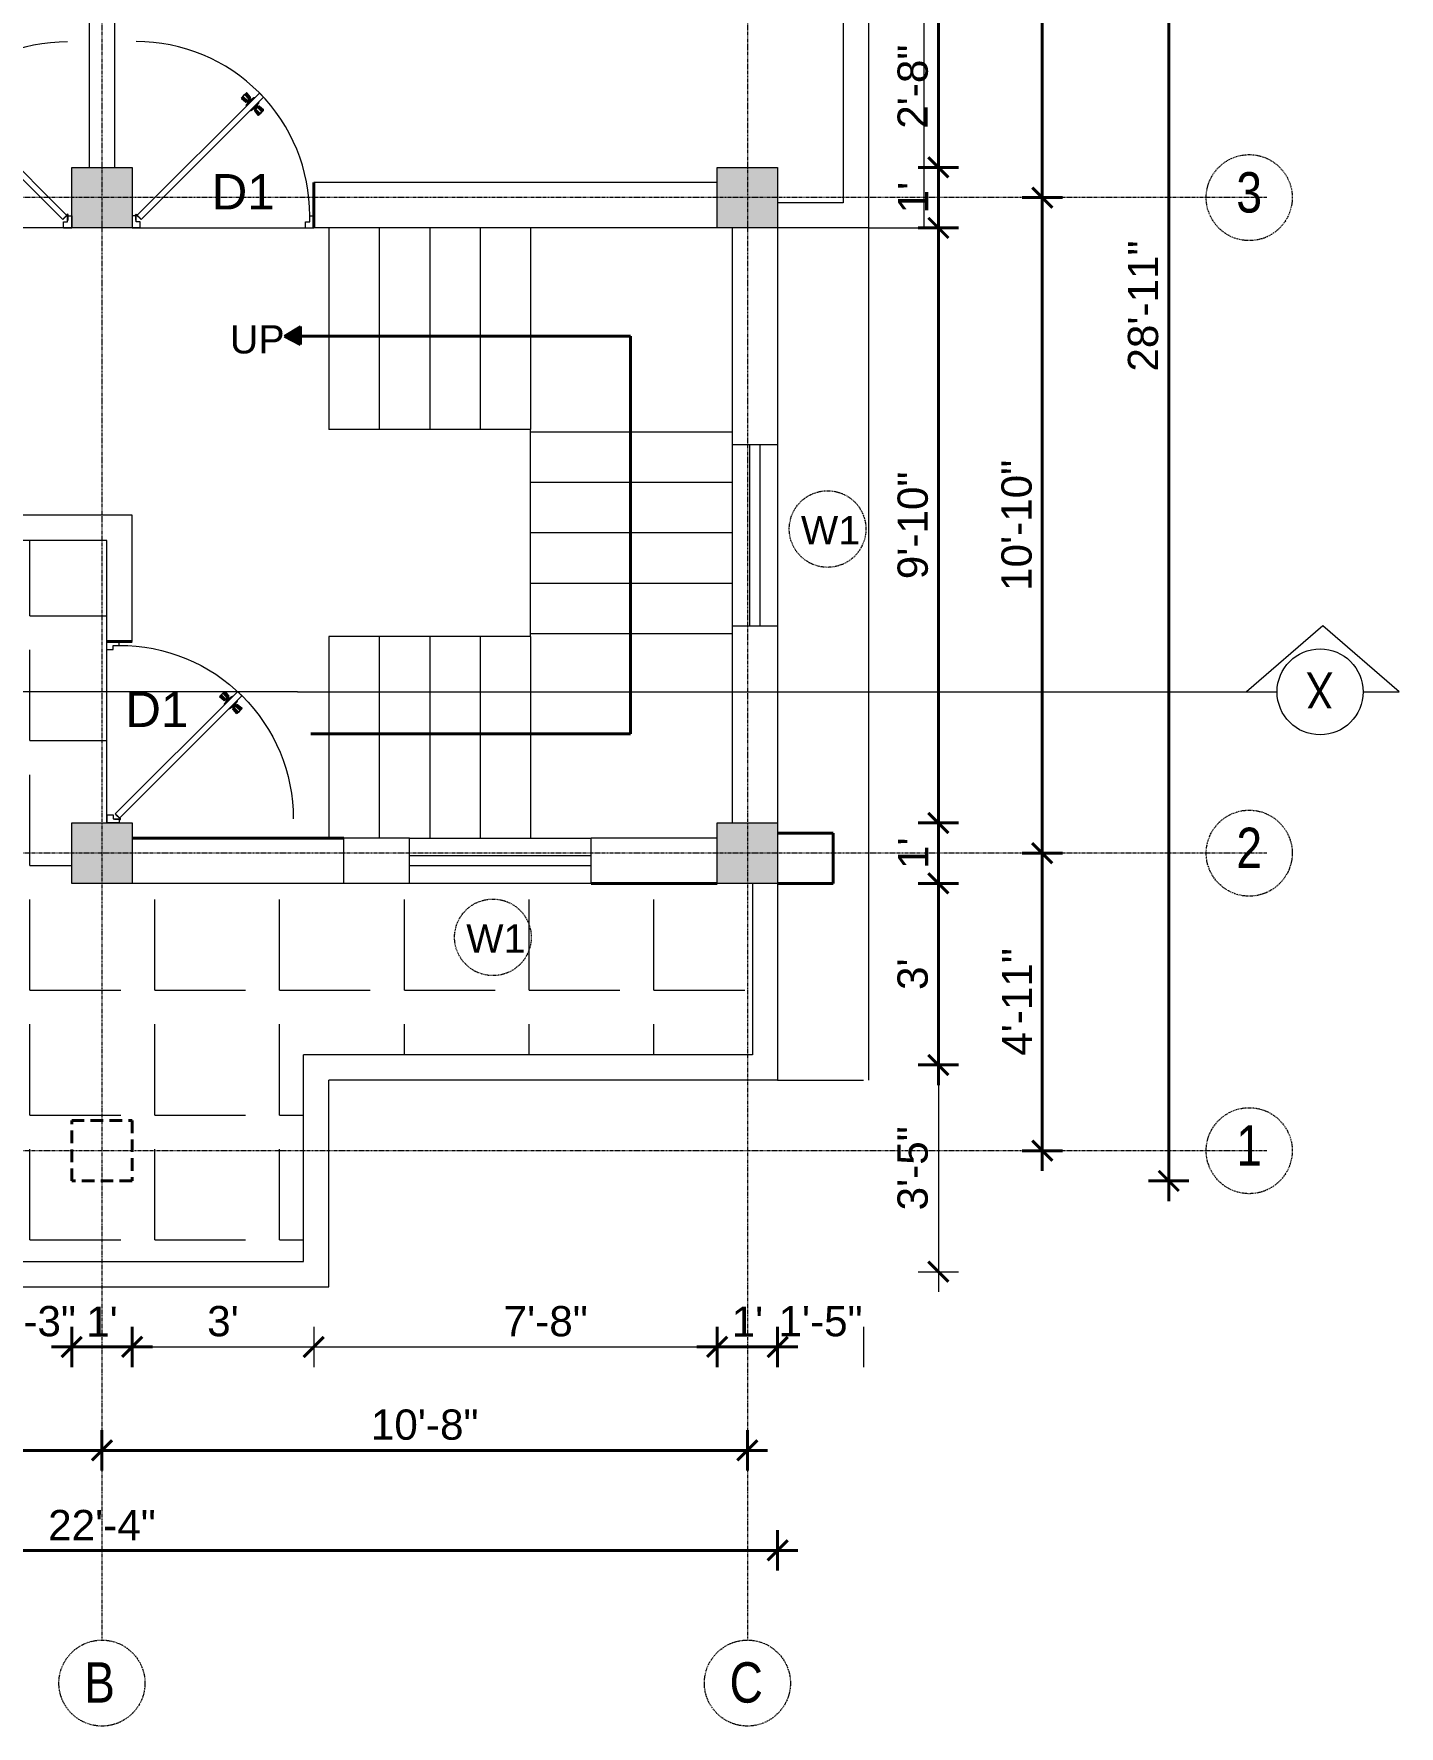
# Model space of a CAD drawing. Header units: inches. Extents: x 141029 to 166402, y -23568 to -18036.
# Drawn here: x 159259.9 to 159530.7, y -21851.7 to -21516.1 of the extents above; entities that cross this region are included whole.
import ezdxf

# ---------------------------------------------------------------- set-up
doc = ezdxf.new("R2010")
doc.units = ezdxf.units.IN
doc.header["$LTSCALE"] = 0.5
doc.header["$MEASUREMENT"] = 0
doc.header["$PDMODE"] = 66
doc.linetypes.add('CENTER', pattern=[2, 1.25, -0.25, 0.25, -0.25])
doc.linetypes.add('HIDDEN', pattern=[0.375, 0.25, -0.125])
for name, color, linetype, lineweight in [('Annotate-Lite.w', 177, 'Continuous', 9), ('Annotations-Bold.w', 177, 'Continuous', 13), ('DOOR & WIN', 1, 'Continuous', 25), ('PUERTAS', 7, 'Continuous', 9), ('TEXT', 220, 'Continuous', 9), ('wall', 1, 'Continuous', 40)]:
    doc.layers.add(name, color=color, linetype=linetype, lineweight=lineweight)
doc.styles.add('ARAIL', font='ARIALN.TTF')
doc.styles.add('DIMTEXT', font='arial.ttf', dxfattribs={"height": 6})
doc.styles.add('gaurav', font='arial.ttf')
doc.styles.get("Standard").update_dxf_attribs({"font": 'arial.ttf'})
doc.dimstyles.new('1 by 96', dxfattribs={"dimtxt": 6, "dimasz": 4, "dimexe": 4, "dimexo": 4, "dimgap": 2, "dimtad": 1, "dimdec": 0, "dimzin": 0, "dimdsep": 46, "dimlunit": 4, "dimtxsty": 'Standard', "dimblk": 'ARCHTICK', "dimcen": 0, "dimdle": 4, "dimadec": 0, "dimazin": 0, "dimtfac": 1, "dimtdec": 0, "dimtix": 1, "dimtofl": 0, "dimtmove": 1, "dimatfit": 3, "dimldrblk": 'ARCHTICK', "dimfxl": 4, "dimfxlon": 1, "dimtolj": 1, "dimtzin": 0, "dimlwd": -1, "dimlwe": -1, "dimarcsym": 0})

# ---------------------------------------------------------------- blocks, each defined once
blk = doc.blocks.new('3ft')
at = {"layer": 'PUERTAS', "color": 6}
for p, q in [((1.01, 2.52), (25.23, 26.74)), ((26.05, 25.92), (1.77, 1.64)), ((26.05, 25.92), (25.23, 26.74)), ((0, 2.4), (0, 0)), ((0.72, 2.4), (0, 2.4)), ((1.6, 0), (0, 0)), ((0.72, 1.52), (0.72, 2.44)), ((0.8, 1.52), (0.72, 1.52)), ((0.8, 1.52), (0.8, 2.41)), ((0.8, 1.2), (0.8, 1.52)), ((1.6, 1.2), (0.8, 1.2)), ((1.57, 1.84), (0.94, 2.47)), ((1.63, 1.89), (0.97, 2.55)), ((1.63, 1.89), (1.57, 1.84)), ((1.77, 1.64), (1.57, 1.84)), ((1.6, 0), (1.6, 1.2)), ((34.4, 0), (34.4, 1.2)), ((34.4, 1.2), (35.2, 1.2)), ((34.4, 0), (36, 0)), ((35.2, 1.2), (35.2, 2.4)), ((35.2, 2.4), (36, 2.4)), ((36, 0), (36, 2.4))]:
    blk.add_line(p, q, dxfattribs=at)
at = {"layer": 'PUERTAS', "color": 8}
for p, q in [((22.57, 24.94), (21.65, 25.68)), ((22.63, 24.99), (21.69, 25.75)), ((22.74, 25.1), (21.84, 25.9)), ((22.13, 26.28), (21.98, 26.13)), ((22.88, 25.24), (22.01, 26.06)), ((22.13, 26.28), (22.27, 26.42)), ((22.29, 26.41), (22.27, 26.42)), ((23.16, 25.52), (22.34, 26.39)), ((23.3, 25.66), (22.5, 26.56)), ((23.41, 25.77), (22.65, 26.71)), ((22.69, 24.32), (23.02, 24.83)), ((23.46, 25.83), (22.72, 26.75)), ((22.95, 24.96), (22.84, 25.07)), ((22.98, 24.99), (22.86, 25.1)), ((23.03, 25.04), (22.91, 25.15)), ((22.91, 24.53), (23.1, 24.91)), ((23.11, 25.12), (22.99, 25.23)), ((23.13, 24.76), (23.18, 24.99)), ((23.28, 25.3), (23.17, 25.41)), ((23.36, 25.37), (23.25, 25.49)), ((23.31, 24.94), (23.28, 25.08)), ((23.41, 25.43), (23.3, 25.54)), ((23.46, 25.09), (23.32, 25.13)), ((23.44, 25.45), (23.33, 25.56)), ((23.64, 25.27), (23.41, 25.22)), ((23.87, 25.49), (23.49, 25.3)), ((24.08, 25.71), (23.57, 25.38)), ((23.63, 23.38), (24.14, 23.72)), ((23.84, 23.6), (24.22, 23.79)), ((24.07, 23.82), (24.3, 23.88)), ((24.25, 24), (24.39, 23.97)), ((24.27, 23.64), (24.38, 23.53)), ((24.3, 23.67), (24.41, 23.56)), ((24.35, 23.72), (24.46, 23.61)), ((24.4, 24.15), (24.43, 24.01)), ((24.43, 23.8), (24.54, 23.69)), ((24.58, 24.33), (24.52, 24.1)), ((24.55, 23.57), (25.37, 22.7)), ((24.6, 23.97), (24.72, 23.86)), ((24.8, 24.56), (24.61, 24.18)), ((25.02, 24.77), (24.68, 24.26)), ((24.68, 24.05), (24.79, 23.94)), ((24.73, 24.1), (24.85, 23.99)), ((24.76, 24.13), (24.87, 24.02)), ((24.83, 23.85), (25.7, 23.03)), ((24.97, 23.99), (25.87, 23.2)), ((25.08, 24.1), (26.02, 23.34)), ((25.14, 24.15), (26.06, 23.41)), ((24.25, 23.26), (24.99, 22.34)), ((24.3, 23.32), (25.06, 22.38)), ((24.41, 23.43), (25.2, 22.53)), ((25.58, 22.82), (25.43, 22.67)), ((25.58, 22.82), (25.73, 22.97)), ((25.72, 22.98), (25.73, 22.97)), ((0, 0), (36, 0))]:
    blk.add_line(p, q, dxfattribs=at)
at = {"layer": 'PUERTAS', "color": 1}
for p, q in [((21.67, 25.73), (22.17, 26.23)), ((22.49, 24.95), (21.67, 25.61)), ((21.7, 25.82), (22.14, 26.26)), ((21.73, 25.79), (21.7, 25.82)), ((22.58, 26.7), (22.14, 26.26)), ((22.67, 26.73), (22.17, 26.23)), ((22.61, 26.67), (22.58, 26.7)), ((22.6, 24.96), (23.02, 25.38)), ((22.61, 24.25), (22.92, 24.72)), ((22.62, 24.13), (22.61, 24.14)), ((22.7, 25.07), (22.71, 25.06)), ((23.45, 25.91), (22.79, 26.73)), ((22.82, 25.06), (23.08, 25.32)), ((22.94, 24.95), (22.83, 25.07)), ((22.92, 24.72), (22.92, 24.72)), ((22.93, 24.94), (23.19, 25.21)), ((22.93, 24.84), (22.93, 24.83)), ((23.44, 25.81), (23.02, 25.38)), ((23.34, 25.58), (23.08, 25.32)), ((23.46, 25.47), (23.19, 25.21)), ((23.33, 25.7), (23.34, 25.69)), ((23.45, 25.46), (23.33, 25.57)), ((23.56, 23.3), (24.03, 23.61)), ((23.57, 25.47), (23.57, 25.47)), ((24.15, 25.79), (23.68, 25.48)), ((23.68, 25.48), (23.68, 25.48)), ((24.03, 23.61), (24.03, 23.62)), ((24.14, 23.62), (24.14, 23.62)), ((24.25, 23.62), (24.51, 23.89)), ((24.27, 25.78), (24.26, 25.79)), ((24.26, 23.29), (24.69, 23.71)), ((24.26, 23.63), (24.37, 23.52)), ((24.37, 23.52), (24.63, 23.77)), ((24.78, 24.15), (24.51, 23.89)), ((24.89, 24.03), (24.63, 23.77)), ((25.11, 24.14), (24.69, 23.71)), ((24.77, 24.14), (24.88, 24.03)), ((24.79, 24.38), (24.78, 24.37)), ((24.78, 24.26), (24.78, 24.26)), ((25.1, 24.84), (24.79, 24.38)), ((25, 24.03), (25, 24.03)), ((25.09, 24.96), (25.1, 24.95)), ((25.22, 24.14), (26.03, 23.48)), ((23.44, 23.31), (23.45, 23.3)), ((24.26, 23.18), (24.92, 22.37)), ((24.37, 23.4), (24.37, 23.4)), ((25.04, 22.36), (25.54, 22.86)), ((25.1, 22.42), (25.13, 22.39)), ((25.13, 22.39), (25.57, 22.83)), ((26.04, 23.37), (25.54, 22.86)), ((26.01, 23.27), (25.57, 22.83)), ((25.98, 23.3), (26.01, 23.27))]:
    blk.add_line(p, q, dxfattribs=at)
at = {"layer": 'PUERTAS', "color": 2}
for p, q in [((21.99, 26.11), (21.98, 26.13)), ((25.42, 22.68), (25.43, 22.67))]:
    blk.add_line(p, q, dxfattribs=at)
at = {"layer": 'PUERTAS', "color": 6}
for radius in [0.155, 0.0752]:
    blk.add_circle((0.82, 2.56), radius, dxfattribs=at)
blk.add_arc((0.82, 2.56), 34.38, 359.7285, 90.0333, dxfattribs=at)
at = {"layer": 'PUERTAS', "color": 1}
for centre, start, end in [((22.54, 25.01), 231.0764, 315), ((22.67, 24.2), 135, 225), ((22.73, 26.68), 38.9236, 135), ((22.77, 25.12), 225, 315), ((22.99, 24.89), 135, 219.7428), ((22.87, 24.78), 315, 39.7428), ((23.28, 25.63), 315, 45), ((23.39, 25.86), 315, 38.9236), ((23.51, 25.41), 50.2572, 135), ((23.62, 25.53), 230.2572, 315), ((24.09, 23.56), 50.2572, 135), ((24.2, 23.68), 230.2572, 315), ((24.2, 25.73), 45, 135), ((24.42, 23.46), 135, 225), ((24.84, 24.31), 135, 219.7428), ((24.72, 24.21), 315, 39.7428), ((24.94, 23.98), 45, 135), ((25.04, 24.89), 315, 45), ((25.17, 24.08), 51.0764, 135), ((23.51, 23.36), 225, 315), ((24.32, 23.23), 135, 218.9236), ((24.98, 22.42), 218.9236, 315), ((25.98, 23.42), 315, 51.0764)]:
    blk.add_arc(centre, 0.08, start, end, dxfattribs=at)
blk = doc.blocks.new('*U213')
at = {"color": 3, "xscale": -1}
blk.add_blockref('3ft', (42, 0), dxfattribs=at)
blk = doc.blocks.new('*U217')
at = {"color": 3}
blk.add_blockref('3ft', (0, 0), dxfattribs=at)
blk = doc.blocks.new('_ArchTick')
at = {"color": 0, "linetype": 'ByBlock', "const_width": 0.15}
blk.add_lwpolyline([(-0.5, -0.5), (0.5, 0.5)], dxfattribs=at)
blk = doc.blocks.new('*D465')
at = {"layer": 'Defpoints', "color": 0, "transparency": 16777216}
for p in [(159407.45, -21510.55), (159407.45, -21542.55), (159439.32, -21542.55)]:
    blk.add_point(p, dxfattribs=at)
at = {"layer": 'wall', "color": 0, "transparency": 16777216}
for p, q in [((159439.32, -21506.55), (159439.32, -21546.55)), ((159435.32, -21510.55), (159443.32, -21510.55)), ((159435.32, -21542.55), (159443.32, -21542.55))]:
    blk.add_line(p, q, dxfattribs=at)
at = {"layer": 'wall', "color": 0, "transparency": 16777216, "xscale": 4, "yscale": 4, "zscale": 4}
for p, rotation in [((159439.32, -21510.55), 90), ((159439.32, -21542.55), 270)]:
    blk.add_blockref('_ArchTick', p, dxfattribs=dict(at, rotation=rotation))
at = {"layer": 'wall', "color": 0, "transparency": 16777216, "insert": (159434.26, -21526.55), "char_height": 6, "attachment_point": 5, "rotation": 90}
blk.add_mtext('\\A1;2\'-8"', dxfattribs=at)
blk = doc.blocks.new('*D466')
at = {"layer": 'Defpoints', "color": 0, "transparency": 16777216}
for p in [(159407.45, -21542.55), (159407.45, -21554.55), (159439.32, -21554.55)]:
    blk.add_point(p, dxfattribs=at)
at = {"layer": 'wall', "color": 0, "transparency": 16777216}
for p, q in [((159439.32, -21538.55), (159439.32, -21558.55)), ((159435.32, -21542.55), (159443.32, -21542.55)), ((159435.32, -21554.55), (159443.32, -21554.55))]:
    blk.add_line(p, q, dxfattribs=at)
at = {"layer": 'wall', "color": 0, "transparency": 16777216, "xscale": 4, "yscale": 4, "zscale": 4}
for p, rotation in [((159439.32, -21542.55), 90), ((159439.32, -21554.55), 270)]:
    blk.add_blockref('_ArchTick', p, dxfattribs=dict(at, rotation=rotation))
at = {"layer": 'wall', "color": 0, "transparency": 16777216, "insert": (159434.31, -21548.55), "char_height": 6, "attachment_point": 5, "rotation": 90}
blk.add_mtext("\\A1;1'", dxfattribs=at)
blk = doc.blocks.new('*D467')
at = {"layer": 'Defpoints', "color": 0, "transparency": 16777216}
for p in [(159407.45, -21554.55), (159407.45, -21672.55), (159439.32, -21672.55)]:
    blk.add_point(p, dxfattribs=at)
at = {"layer": 'wall', "color": 0, "transparency": 16777216}
for p, q in [((159439.32, -21550.55), (159439.32, -21676.55)), ((159435.32, -21554.55), (159443.32, -21554.55)), ((159435.32, -21672.55), (159443.32, -21672.55))]:
    blk.add_line(p, q, dxfattribs=at)
at = {"layer": 'wall', "color": 0, "transparency": 16777216, "xscale": 4, "yscale": 4, "zscale": 4}
for p, rotation in [((159439.32, -21554.55), 90), ((159439.32, -21672.55), 270)]:
    blk.add_blockref('_ArchTick', p, dxfattribs=dict(at, rotation=rotation))
at = {"layer": 'wall', "color": 0, "transparency": 16777216, "insert": (159434.26, -21613.55), "char_height": 6, "attachment_point": 5, "rotation": 90}
blk.add_mtext('\\A1;9\'-10"', dxfattribs=at)
blk = doc.blocks.new('*D468')
at = {"layer": 'Defpoints', "color": 0, "transparency": 16777216}
for p in [(159407.45, -21672.55), (159407.45, -21684.55), (159439.32, -21684.55)]:
    blk.add_point(p, dxfattribs=at)
at = {"layer": 'wall', "color": 0, "transparency": 16777216}
for p, q in [((159439.32, -21668.55), (159439.32, -21688.55)), ((159435.32, -21672.55), (159443.32, -21672.55)), ((159435.32, -21684.55), (159443.32, -21684.55))]:
    blk.add_line(p, q, dxfattribs=at)
at = {"layer": 'wall', "color": 0, "transparency": 16777216, "xscale": 4, "yscale": 4, "zscale": 4}
for p, rotation in [((159439.32, -21672.55), 90), ((159439.32, -21684.55), 270)]:
    blk.add_blockref('_ArchTick', p, dxfattribs=dict(at, rotation=rotation))
at = {"layer": 'wall', "color": 0, "transparency": 16777216, "insert": (159434.31, -21678.55), "char_height": 6, "attachment_point": 5, "rotation": 90}
blk.add_mtext("\\A1;1'", dxfattribs=at)
blk = doc.blocks.new('*D469')
at = {"layer": 'Defpoints', "color": 0, "transparency": 16777216}
for p in [(159407.45, -21402.55), (159407.45, -21548.55), (159459.92, -21548.55)]:
    blk.add_point(p, dxfattribs=at)
at = {"layer": 'wall', "color": 0, "transparency": 16777216}
for p, q in [((159459.92, -21398.55), (159459.92, -21552.55)), ((159455.92, -21402.55), (159463.92, -21402.55)), ((159455.92, -21548.55), (159463.92, -21548.55))]:
    blk.add_line(p, q, dxfattribs=at)
at = {"layer": 'wall', "color": 0, "transparency": 16777216, "xscale": 4, "yscale": 4, "zscale": 4}
for p, rotation in [((159459.92, -21402.55), 90), ((159459.92, -21548.55), 270)]:
    blk.add_blockref('_ArchTick', p, dxfattribs=dict(at, rotation=rotation))
at = {"layer": 'wall', "color": 0, "transparency": 16777216, "insert": (159454.91, -21475.55), "char_height": 6, "attachment_point": 5, "rotation": 90}
blk.add_mtext('\\A1;12\'-2"', dxfattribs=at)
blk = doc.blocks.new('*D470')
at = {"layer": 'Defpoints', "color": 0, "transparency": 16777216}
for p in [(159407.45, -21548.55), (159407.45, -21678.55), (159459.92, -21678.55)]:
    blk.add_point(p, dxfattribs=at)
at = {"layer": 'wall', "color": 0, "transparency": 16777216}
for p, q in [((159459.92, -21544.55), (159459.92, -21682.55)), ((159455.92, -21548.55), (159463.92, -21548.55)), ((159455.92, -21678.55), (159463.92, -21678.55))]:
    blk.add_line(p, q, dxfattribs=at)
at = {"layer": 'wall', "color": 0, "transparency": 16777216, "xscale": 4, "yscale": 4, "zscale": 4}
for p, rotation in [((159459.92, -21548.55), 90), ((159459.92, -21678.55), 270)]:
    blk.add_blockref('_ArchTick', p, dxfattribs=dict(at, rotation=rotation))
at = {"layer": 'wall', "color": 0, "transparency": 16777216, "insert": (159454.86, -21613.55), "char_height": 6, "attachment_point": 5, "rotation": 90}
blk.add_mtext('\\A1;10\'-10"', dxfattribs=at)
blk = doc.blocks.new('*D471')
at = {"layer": 'Defpoints', "color": 0, "transparency": 16777216}
for p in [(159407.45, -21678.55), (159279.45, -21737.55), (159459.92, -21737.55)]:
    blk.add_point(p, dxfattribs=at)
at = {"layer": 'wall', "color": 0, "transparency": 16777216}
for p, q in [((159459.92, -21674.55), (159459.92, -21741.55)), ((159455.92, -21678.55), (159463.92, -21678.55)), ((159455.92, -21737.55), (159463.92, -21737.55))]:
    blk.add_line(p, q, dxfattribs=at)
at = {"layer": 'wall', "color": 0, "transparency": 16777216, "xscale": 4, "yscale": 4, "zscale": 4}
for p, rotation in [((159459.92, -21678.55), 90), ((159459.92, -21737.55), 270)]:
    blk.add_blockref('_ArchTick', p, dxfattribs=dict(at, rotation=rotation))
at = {"layer": 'wall', "color": 0, "transparency": 16777216, "insert": (159454.91, -21708.05), "char_height": 6, "attachment_point": 5, "rotation": 90}
blk.add_mtext('\\A1;4\'-11"', dxfattribs=at)
blk = doc.blocks.new('*D472')
at = {"layer": 'Defpoints', "color": 0, "transparency": 16777216}
for p in [(159279.45, -21396.55), (159485.01, -21396.55), (159279.45, -21743.55)]:
    blk.add_point(p, dxfattribs=at)
at = {"layer": 'wall', "color": 0, "transparency": 16777216}
for p, q in [((159485.01, -21747.55), (159485.01, -21392.55)), ((159481.01, -21396.55), (159489.01, -21396.55)), ((159481.01, -21743.55), (159489.01, -21743.55))]:
    blk.add_line(p, q, dxfattribs=at)
at = {"layer": 'wall', "color": 0, "transparency": 16777216, "xscale": 4, "yscale": 4, "zscale": 4}
for p, rotation in [((159485.01, -21396.55), 90), ((159485.01, -21743.55), 270)]:
    blk.add_blockref('_ArchTick', p, dxfattribs=dict(at, rotation=rotation))
at = {"layer": 'wall', "color": 0, "transparency": 16777216, "insert": (159479.94, -21570.05), "char_height": 6, "attachment_point": 5, "rotation": 90}
blk.add_mtext('\\A1;28\'-11"', dxfattribs=at)
blk = doc.blocks.new('*D476')
at = {"layer": 'Defpoints', "color": 0, "transparency": 16777216}
for p in [(159252.45, -21743.55), (159267.45, -21743.55), (159267.45, -21776.46)]:
    blk.add_point(p, dxfattribs=at)
at = {"layer": 'wall', "color": 0, "transparency": 16777216}
for p, q in [((159252.45, -21772.46), (159252.45, -21780.46)), ((159267.45, -21772.46), (159267.45, -21780.46))]:
    blk.add_line(p, q, dxfattribs=at)
at = {"layer": 'wall', "color": 0, "transparency": 16777216, "insert": (159259.95, -21771.39), "char_height": 6, "attachment_point": 5}
blk.add_mtext('\\A1;1\'-3"', dxfattribs=at)
blk = doc.blocks.new('*D477')
at = {"layer": 'Defpoints', "color": 0, "transparency": 16777216}
for p in [(159267.45, -21743.55), (159279.45, -21743.55), (159279.45, -21776.46)]:
    blk.add_point(p, dxfattribs=at)
at = {"layer": 'wall', "color": 0, "transparency": 16777216}
for p, q in [((159267.45, -21772.46), (159267.45, -21780.46)), ((159279.45, -21772.46), (159279.45, -21780.46)), ((159263.45, -21776.46), (159283.45, -21776.46))]:
    blk.add_line(p, q, dxfattribs=at)
at = {"layer": 'wall', "color": 0, "transparency": 16777216, "xscale": 4, "yscale": 4, "zscale": 4, "rotation": 180}
blk.add_blockref('_ArchTick', (159267.45, -21776.46), dxfattribs=at)
at = {"layer": 'wall', "color": 0, "transparency": 16777216, "xscale": 4, "yscale": 4, "zscale": 4}
blk.add_blockref('_ArchTick', (159279.45, -21776.46), dxfattribs=at)
at = {"layer": 'wall', "color": 0, "transparency": 16777216, "insert": (159273.45, -21771.45), "char_height": 6, "attachment_point": 5}
blk.add_mtext("\\A1;1'", dxfattribs=at)
blk = doc.blocks.new('*D478')
at = {"layer": 'Defpoints', "color": 0, "transparency": 16777216}
for p in [(159395.45, -21684.55), (159407.45, -21684.55), (159407.45, -21776.46)]:
    blk.add_point(p, dxfattribs=at)
at = {"layer": 'wall', "color": 0, "transparency": 16777216}
for p, q in [((159395.45, -21772.46), (159395.45, -21780.46)), ((159407.45, -21772.46), (159407.45, -21780.46)), ((159391.45, -21776.46), (159411.45, -21776.46))]:
    blk.add_line(p, q, dxfattribs=at)
at = {"layer": 'wall', "color": 0, "transparency": 16777216, "xscale": 4, "yscale": 4, "zscale": 4, "rotation": 180}
blk.add_blockref('_ArchTick', (159395.45, -21776.46), dxfattribs=at)
at = {"layer": 'wall', "color": 0, "transparency": 16777216, "xscale": 4, "yscale": 4, "zscale": 4}
blk.add_blockref('_ArchTick', (159407.45, -21776.46), dxfattribs=at)
at = {"layer": 'wall', "color": 0, "transparency": 16777216, "insert": (159401.45, -21771.45), "char_height": 6, "attachment_point": 5}
blk.add_mtext("\\A1;1'", dxfattribs=at)
blk = doc.blocks.new('*D479')
at = {"layer": 'Defpoints', "color": 0, "transparency": 16777216}
for p in [(159145.45, -21743.55), (159273.45, -21743.55), (159273.45, -21796.98)]:
    blk.add_point(p, dxfattribs=at)
at = {"layer": 'wall', "color": 0, "transparency": 16777216}
for p, q in [((159145.45, -21792.98), (159145.45, -21800.98)), ((159273.45, -21792.98), (159273.45, -21800.98)), ((159141.45, -21796.98), (159277.45, -21796.98))]:
    blk.add_line(p, q, dxfattribs=at)
at = {"layer": 'wall', "color": 0, "transparency": 16777216, "xscale": 4, "yscale": 4, "zscale": 4, "rotation": 180}
blk.add_blockref('_ArchTick', (159145.45, -21796.98), dxfattribs=at)
at = {"layer": 'wall', "color": 0, "transparency": 16777216, "xscale": 4, "yscale": 4, "zscale": 4}
blk.add_blockref('_ArchTick', (159273.45, -21796.98), dxfattribs=at)
at = {"layer": 'wall', "color": 0, "transparency": 16777216, "insert": (159209.45, -21791.91), "char_height": 6, "attachment_point": 5}
blk.add_mtext('\\A1;10\'-8"', dxfattribs=at)
blk = doc.blocks.new('*D480')
at = {"layer": 'Defpoints', "color": 0, "transparency": 16777216}
for p in [(159401.45, -21684.55), (159273.45, -21743.55), (159401.45, -21796.98)]:
    blk.add_point(p, dxfattribs=at)
at = {"layer": 'wall', "color": 0, "transparency": 16777216}
for p, q in [((159273.45, -21792.98), (159273.45, -21800.98)), ((159401.45, -21792.98), (159401.45, -21800.98)), ((159269.45, -21796.98), (159405.45, -21796.98))]:
    blk.add_line(p, q, dxfattribs=at)
at = {"layer": 'wall', "color": 0, "transparency": 16777216, "xscale": 4, "yscale": 4, "zscale": 4, "rotation": 180}
blk.add_blockref('_ArchTick', (159273.45, -21796.98), dxfattribs=at)
at = {"layer": 'wall', "color": 0, "transparency": 16777216, "xscale": 4, "yscale": 4, "zscale": 4}
blk.add_blockref('_ArchTick', (159401.45, -21796.98), dxfattribs=at)
at = {"layer": 'wall', "color": 0, "transparency": 16777216, "insert": (159337.45, -21791.91), "char_height": 6, "attachment_point": 5}
blk.add_mtext('\\A1;10\'-8"', dxfattribs=at)
blk = doc.blocks.new('*D481')
at = {"layer": 'Defpoints', "color": 0, "transparency": 16777216}
for p in [(159407.45, -21684.55), (159139.45, -21743.55), (159407.45, -21816.81)]:
    blk.add_point(p, dxfattribs=at)
at = {"layer": 'wall', "color": 0, "transparency": 16777216}
for p, q in [((159139.45, -21812.81), (159139.45, -21820.81)), ((159407.45, -21812.81), (159407.45, -21820.81)), ((159135.45, -21816.81), (159411.45, -21816.81))]:
    blk.add_line(p, q, dxfattribs=at)
at = {"layer": 'wall', "color": 0, "transparency": 16777216, "xscale": 4, "yscale": 4, "zscale": 4, "rotation": 180}
blk.add_blockref('_ArchTick', (159139.45, -21816.81), dxfattribs=at)
at = {"layer": 'wall', "color": 0, "transparency": 16777216, "xscale": 4, "yscale": 4, "zscale": 4}
blk.add_blockref('_ArchTick', (159407.45, -21816.81), dxfattribs=at)
at = {"layer": 'wall', "color": 0, "transparency": 16777216, "insert": (159273.45, -21811.79), "char_height": 6, "attachment_point": 5}
blk.add_mtext('\\A1;22\'-4"', dxfattribs=at)
blk = doc.blocks.new('*D486')
at = {"layer": 'Defpoints', "color": 0, "transparency": 16777216}
for p in [(159407.45, -21684.55), (159424.45, -21720.55), (159439.32, -21720.55)]:
    blk.add_point(p, dxfattribs=at)
at = {"layer": 'wall', "color": 0, "transparency": 16777216}
for p, q in [((159439.32, -21680.55), (159439.32, -21724.55)), ((159435.32, -21684.55), (159443.32, -21684.55)), ((159435.32, -21720.55), (159443.32, -21720.55))]:
    blk.add_line(p, q, dxfattribs=at)
at = {"layer": 'wall', "color": 0, "transparency": 16777216, "xscale": 4, "yscale": 4, "zscale": 4}
for p, rotation in [((159439.32, -21684.55), 90), ((159439.32, -21720.55), 270)]:
    blk.add_blockref('_ArchTick', p, dxfattribs=dict(at, rotation=rotation))
at = {"layer": 'wall', "color": 0, "transparency": 16777216, "insert": (159434.25, -21702.55), "char_height": 6, "attachment_point": 5, "rotation": 90}
blk.add_mtext("\\A1;3'", dxfattribs=at)
blk = doc.blocks.new('*D437')
at = {"layer": 'Annotate-Lite.w', "color": 0, "transparency": 16777216}
for p, q in [((159439.32, -21716.55), (159439.32, -21765.55)), ((159435.32, -21720.55), (159443.32, -21720.55)), ((159435.32, -21761.55), (159443.32, -21761.55))]:
    blk.add_line(p, q, dxfattribs=at)
at = {"layer": 'Defpoints', "color": 0, "transparency": 16777216}
for p in [(159424.45, -21720.55), (159315.45, -21761.55), (159439.32, -21761.55)]:
    blk.add_point(p, dxfattribs=at)
at = {"layer": 'Annotate-Lite.w', "color": 0, "transparency": 16777216, "xscale": 4, "yscale": 4, "zscale": 4}
for p, rotation in [((159439.32, -21720.55), 90), ((159439.32, -21761.55), 270)]:
    blk.add_blockref('_ArchTick', p, dxfattribs=dict(at, rotation=rotation))
at = {"layer": 'Annotate-Lite.w', "color": 0, "transparency": 16777216, "insert": (159434.25, -21741.05), "char_height": 6, "attachment_point": 5, "rotation": 90}
blk.add_mtext('\\A1;3\'-5"', dxfattribs=at)
blk = doc.blocks.new('*D438')
at = {"layer": 'Annotate-Lite.w', "color": 0, "transparency": 16777216}
for p, q in [((159279.45, -21772.46), (159279.45, -21780.46)), ((159315.45, -21772.46), (159315.45, -21780.46)), ((159275.45, -21776.46), (159319.45, -21776.46))]:
    blk.add_line(p, q, dxfattribs=at)
at = {"layer": 'Defpoints', "color": 0, "transparency": 16777216}
for p in [(159279.45, -21743.55), (159315.45, -21761.55), (159315.45, -21776.46)]:
    blk.add_point(p, dxfattribs=at)
at = {"layer": 'Annotate-Lite.w', "color": 0, "transparency": 16777216, "xscale": 4, "yscale": 4, "zscale": 4, "rotation": 180}
blk.add_blockref('_ArchTick', (159279.45, -21776.46), dxfattribs=at)
at = {"layer": 'Annotate-Lite.w', "color": 0, "transparency": 16777216, "xscale": 4, "yscale": 4, "zscale": 4}
blk.add_blockref('_ArchTick', (159315.45, -21776.46), dxfattribs=at)
at = {"layer": 'Annotate-Lite.w', "color": 0, "transparency": 16777216, "insert": (159297.45, -21771.39), "char_height": 6, "attachment_point": 5}
blk.add_mtext("\\A1;3'", dxfattribs=at)
blk = doc.blocks.new('*D439')
at = {"layer": 'Annotate-Lite.w', "color": 0, "transparency": 16777216}
for p, q in [((159315.45, -21772.46), (159315.45, -21780.46)), ((159407.45, -21772.46), (159407.45, -21780.46)), ((159311.45, -21776.46), (159411.45, -21776.46))]:
    blk.add_line(p, q, dxfattribs=at)
at = {"layer": 'Defpoints', "color": 0, "transparency": 16777216}
for p in [(159407.45, -21720.55), (159315.45, -21761.55), (159407.45, -21776.46)]:
    blk.add_point(p, dxfattribs=at)
at = {"layer": 'Annotate-Lite.w', "color": 0, "transparency": 16777216, "xscale": 4, "yscale": 4, "zscale": 4, "rotation": 180}
blk.add_blockref('_ArchTick', (159315.45, -21776.46), dxfattribs=at)
at = {"layer": 'Annotate-Lite.w', "color": 0, "transparency": 16777216, "xscale": 4, "yscale": 4, "zscale": 4}
blk.add_blockref('_ArchTick', (159407.45, -21776.46), dxfattribs=at)
at = {"layer": 'Annotate-Lite.w', "color": 0, "transparency": 16777216, "insert": (159361.45, -21771.4), "char_height": 6, "attachment_point": 5}
blk.add_mtext('\\A1;7\'-8"', dxfattribs=at)
blk = doc.blocks.new('*D440')
at = {"layer": 'Annotate-Lite.w', "color": 0, "transparency": 16777216}
for p, q in [((159407.45, -21772.46), (159407.45, -21780.46)), ((159424.45, -21772.46), (159424.45, -21780.46))]:
    blk.add_line(p, q, dxfattribs=at)
at = {"layer": 'Defpoints', "color": 0, "transparency": 16777216}
for p in [(159407.45, -21723.55), (159424.45, -21723.55), (159424.45, -21776.46)]:
    blk.add_point(p, dxfattribs=at)
at = {"layer": 'Annotate-Lite.w', "color": 0, "transparency": 16777216, "insert": (159415.95, -21771.4), "char_height": 6, "attachment_point": 5}
blk.add_mtext('\\A1;1\'-5"', dxfattribs=at)

msp = doc.modelspace()

# ---------------------------------------------------------------- hatches: boundary and pattern name
at = {"layer": 'Annotations-Bold.w', "linetype": 'CENTER', "ltscale": 0.3}
h = msp.add_hatch(dxfattribs=at)
h.set_pattern_fill('ANGLE', color=0, scale=90, style=0)
h.set_pattern_definition([(0, (7987.155, 0), (0, 24.75), [18, -6.75]), (90, (7987.155, 0), (-24.75, 2e-15), [18, -6.75])])
h.paths.add_polyline_path([(159267.45, -21684.55), (159267.45, -21672.55), (159274.45, -21672.55), (159274.45, -21670.95), (159274.45, -21636.55), (159274.45, -21616.55), (159139.45, -21616.55), (159123.45, -21616.55), (159123.45, -21759.55), (159313.45, -21759.55), (159313.45, -21718.55), (159402.45, -21718.55), (159402.45, -21684.55), (159395.45, -21684.55), (159370.45, -21684.55), (159334.45, -21684.55), (159279.45, -21684.55)])
h.paths.add_polyline_path([(159267.45, -21731.55), (159279.45, -21731.55), (159279.45, -21743.55), (159267.45, -21743.55)], flags=16)
h.paths.add_polyline_path([(159151.45, -21684.55), (159151.45, -21672.55), (159139.45, -21672.55), (159139.45, -21684.55)], flags=17)
h.paths.add_polyline_path([(159151.45, -21731.55), (159151.45, -21743.55), (159139.45, -21743.55), (159139.45, -21731.55)], flags=16)
h.paths.add_polyline_path([(159178.81, -21689.26), (159238.18, -21689.26), (159238.18, -21703.69), (159178.81, -21703.69)], flags=24)
at = {"layer": 'wall'}
for points in [[(159279.45, -21542.55), (159267.45, -21542.55), (159267.45, -21554.55), (159279.45, -21554.55)], [(159407.45, -21542.55), (159395.45, -21542.55), (159395.45, -21554.55), (159407.45, -21554.55)], [(159312.81, -21574.1), (159309.65, -21576.02), (159312.81, -21577.68)], [(159279.45, -21672.55), (159267.45, -21672.55), (159267.45, -21684.55), (159279.45, -21684.55)], [(159407.45, -21672.55), (159395.45, -21672.55), (159395.45, -21684.55), (159407.45, -21684.55)]]:
    msp.add_hatch(color=256, dxfattribs=at).paths.add_polyline_path(points)

# ---------------------------------------------------------------- linework, layer by layer
at = {"layer": 'Annotate-Lite.w', "color": 1}
for p, q in [((159436.45, -21396.55), (159436.45, -21554.55)), ((159420.45, -21510.55), (159420.45, -21549.55)), ((159425.45, -21510.55), (159425.45, -21554.55)), ((159395.45, -21545.55), (159315.45, -21545.55)), ((159420.45, -21549.55), (159407.45, -21549.55)), ((159395.45, -21554.55), (159315.45, -21554.55)), ((159398.45, -21554.55), (159398.45, -21597.55)), ((159420.45, -21554.55), (159407.45, -21554.55)), ((159407.45, -21554.55), (159407.45, -21597.55)), ((159425.45, -21554.55), (159420.45, -21554.55)), ((159425.45, -21554.55), (159425.45, -21723.55)), ((159425.45, -21554.55), (159436.45, -21554.55)), ((159274.45, -21611.55), (159148.45, -21611.55)), ((159279.45, -21611.55), (159274.45, -21611.55)), ((159279.45, -21636.55), (159279.45, -21611.55)), ((159274.45, -21616.55), (159139.45, -21616.55)), ((159274.45, -21636.55), (159274.45, -21616.55)), ((159398.45, -21633.55), (159398.45, -21672.55)), ((159407.45, -21633.55), (159407.45, -21674.55)), ((159334.45, -21675.55), (159321.45, -21675.55)), ((159321.45, -21684.55), (159321.45, -21675.55)), ((159395.45, -21675.55), (159370.45, -21675.55)), ((159334.45, -21684.55), (159279.45, -21684.55)), ((159402.45, -21684.55), (159402.45, -21718.55)), ((159407.45, -21684.55), (159407.45, -21723.55)), ((159402.45, -21718.55), (159313.45, -21718.55)), ((159313.45, -21759.55), (159313.45, -21718.55)), ((159407.45, -21723.55), (159318.45, -21723.55)), ((159318.45, -21764.55), (159318.45, -21723.55)), ((159407.45, -21723.55), (159424.45, -21723.55)), ((159123.45, -21759.55), (159313.45, -21759.55)), ((159118.45, -21764.55), (159267.45, -21764.55)), ((159118.45, -21764.55), (159318.45, -21764.55))]:
    msp.add_line(p, q, dxfattribs=at)
at = {"layer": 'Annotate-Lite.w'}
for p, q in [((159270.95, -21408.55), (159270.95, -21542.55)), ((159275.95, -21408.55), (159275.95, -21542.55)), ((159425.45, -21510.55), (159425.45, -21543.55)), ((159318.45, -21554.55), (159318.45, -21594.55)), ((159328.45, -21554.55), (159328.45, -21594.55)), ((159338.45, -21554.55), (159338.45, -21594.55)), ((159348.45, -21554.55), (159348.45, -21594.55)), ((159358.45, -21554.55), (159358.45, -21594.55)), ((159358.45, -21594.55), (159318.45, -21594.55)), ((159358.45, -21635.55), (159358.45, -21594.55)), ((159398.45, -21595.05), (159358.45, -21595.05)), ((159398.45, -21605.05), (159358.45, -21605.05)), ((159398.45, -21615.05), (159358.45, -21615.05)), ((159398.45, -21625.05), (159358.45, -21625.05)), ((159318.45, -21635.55), (159318.45, -21675.55)), ((159358.45, -21635.55), (159318.45, -21635.55)), ((159328.45, -21635.55), (159328.45, -21675.55)), ((159338.45, -21635.55), (159338.45, -21675.55)), ((159348.45, -21635.55), (159348.45, -21675.55)), ((159398.45, -21635.05), (159358.45, -21635.05)), ((159358.45, -21635.55), (159358.45, -21675.55)), ((159321.45, -21675.55), (159318.45, -21675.55))]:
    msp.add_line(p, q, dxfattribs=at)
at = {"layer": 'Annotate-Lite.w', "color": 3}
for p, q in [((159407.45, -21597.55), (159398.45, -21597.55)), ((159398.45, -21597.55), (159398.45, -21633.55)), ((159401.95, -21633.55), (159401.95, -21597.55)), ((159403.95, -21633.55), (159403.95, -21597.55)), ((159407.45, -21597.55), (159407.45, -21633.55)), ((159407.45, -21633.55), (159398.45, -21633.55)), ((159334.45, -21684.55), (159334.45, -21675.55)), ((159334.45, -21675.55), (159370.45, -21675.55)), ((159370.45, -21684.55), (159370.45, -21675.55)), ((159370.45, -21679.05), (159334.45, -21679.05)), ((159370.45, -21681.05), (159334.45, -21681.05)), ((159370.45, -21684.55), (159334.45, -21684.55))]:
    msp.add_line(p, q, dxfattribs=at)
at = {"layer": 'Annotate-Lite.w'}
for points in [[(159267.45, -21542.55), (159279.45, -21542.55), (159279.45, -21554.55), (159267.45, -21554.55)], [(159395.45, -21542.55), (159407.45, -21542.55), (159407.45, -21554.55), (159395.45, -21554.55)], [(159267.45, -21672.55), (159279.45, -21672.55), (159279.45, -21684.55), (159267.45, -21684.55)], [(159395.45, -21672.55), (159407.45, -21672.55), (159407.45, -21684.55), (159395.45, -21684.55)]]:
    msp.add_lwpolyline(points, close=True, dxfattribs=at)
at = {"layer": 'Annotations-Bold.w', "color": 0, "linetype": 'CENTER', "ltscale": 0.3}
for p, q in [((159273.45, -21332.36), (159273.45, -21834.6)), ((159401.45, -21332.36), (159401.45, -21834.6)), ((159504.45, -21548.55), (159040.02, -21548.55)), ((159504.45, -21678.55), (159040.02, -21678.55)), ((159504.45, -21737.55), (159040.02, -21737.55))]:
    msp.add_line(p, q, dxfattribs=at)
for centre, radius in [((159500.96, -21548.55), 8.53), ((159417.35, -21614.27), 7.6), ((159500.96, -21678.55), 8.53), ((159350.98, -21695.24), 7.6), ((159500.96, -21737.55), 8.53), ((159273.45, -21843.13), 8.53), ((159401.45, -21843.13), 8.53)]:
    msp.add_circle(centre, radius, dxfattribs=at)
at = {"layer": 'TEXT'}
for points in [[(159523.55, -21646.56), (159530.69, -21646.56), (159515.55, -21633.48), (159500.41, -21646.56)], [(159312.26, -21646.56), (159042.96, -21646.56)], [(159312.26, -21646.56), (159506.49, -21646.56)]]:
    msp.add_lwpolyline(points, dxfattribs=at)
msp.add_circle((159515.02, -21646.56), 8.53, dxfattribs=at)
at = {"layer": 'wall'}
for p, q in [((159315.45, -21554.55), (159315.45, -21545.55)), ((159309.65, -21576.02), (159312.81, -21574.1)), ((159312.81, -21574.1), (159312.81, -21577.68)), ((159312.81, -21577.68), (159309.65, -21576.02)), ((159378.25, -21576.02), (159312.81, -21576.02)), ((159378.25, -21576.02), (159378.25, -21654.88)), ((159279.45, -21636.55), (159274.45, -21636.55)), ((159314.88, -21654.88), (159378.25, -21654.88)), ((159279.45, -21675.55), (159321.45, -21675.55)), ((159407.45, -21674.55), (159418.45, -21674.55)), ((159418.45, -21674.55), (159418.45, -21684.55)), ((159370.45, -21684.55), (159395.45, -21684.55)), ((159418.45, -21684.55), (159407.45, -21684.55))]:
    msp.add_line(p, q, dxfattribs=at)
at = {"layer": 'wall', "linetype": 'HIDDEN', "ltscale": 20}
msp.add_lwpolyline([(159267.45, -21731.55), (159279.45, -21731.55), (159279.45, -21743.55), (159267.45, -21743.55)], close=True, dxfattribs=at)

# ---------------------------------------------------------------- block references
at = {"layer": 'DOOR & WIN'}
msp.add_blockref('*U213', (159225.45, -21554.55), dxfattribs=at)
at = {"layer": 'DOOR & WIN', "xscale": -1}
msp.add_blockref('*U213', (159321.45, -21554.55), dxfattribs=at)
at = {"layer": 'DOOR & WIN', "xscale": -1, "rotation": 270}
msp.add_blockref('*U217', (159274.45, -21672.55), dxfattribs=at)

# ---------------------------------------------------------------- texts
at = {"layer": 'Annotations-Bold.w', "color": 0, "linetype": 'CENTER', "ltscale": 0.3, "attachment_point": 1}
for s, width, insert, char_height, style in [('3', 6.5393, (159498.41, -21543.5), 8, 'ARAIL'), ('UP', 8, (159298.81, -21573.85), 5.6, 'gaurav'), ('W1', 8, (159412.07, -21611.71), 5.6, 'gaurav'), ('2', 6.5393, (159498.41, -21673.5), 8, 'ARAIL'), ('W1', 8, (159345.7, -21692.68), 5.6, 'gaurav'), ('1', 6.5393, (159498.41, -21732.5), 8, 'ARAIL'), ('B', 6.5393, (159269.91, -21839), 8, 'ARAIL'), ('C', 6.5393, (159397.91, -21839), 8, 'ARAIL')]:
    msp.add_mtext_dynamic_manual_height_columns(s, width=width, gutter_width=100, heights=[0], dxfattribs=dict(at, insert=insert, char_height=char_height, style=style))
at = {"layer": 'TEXT', "style": 'DIMTEXT'}
for p in [(159295.21, -21550.88), (159278.09, -21653.53)]:
    msp.add_text('D1', height=7, dxfattribs=at).set_placement(p)
at = {"layer": 'TEXT', "insert": (159512.18, -21642.66), "char_height": 7.2, "attachment_point": 9, "rotation": 180, "style": 'ARAIL'}
msp.add_mtext_dynamic_manual_height_columns('X', width=125.4648, gutter_width=90, heights=[0], dxfattribs=at)

# ---------------------------------------------------------------- dimensions: what is measured, and where the dimension line sits
at = {"layer": 'Annotate-Lite.w', "color": 1}
dim = msp.add_linear_dim(base=(159439.32, -21761.55), p1=(159424.45, -21720.55), p2=(159315.45, -21761.55), angle=90, dimstyle='1 by 96', dxfattribs=at)
dim.commit()
dim.dimension.update_dxf_attribs({"geometry": '*D437', "text_midpoint": (159434.25, -21741.05)})
for base, p1, p2, picture, middle in [((159407.45, -21776.46), (159315.45, -21761.55), (159407.45, -21720.55), '*D439', (159361.45, -21771.4)), ((159424.45, -21776.46), (159407.45, -21723.55), (159424.45, -21723.55), '*D440', (159415.95, -21771.4)), ((159315.45, -21776.46), (159279.45, -21743.55), (159315.45, -21761.55), '*D438', (159297.45, -21771.39))]:
    dim = msp.add_linear_dim(base=base, p1=p1, p2=p2, dimstyle='1 by 96', dxfattribs=at)
    dim.commit()
    dim.dimension.update_dxf_attribs({"geometry": picture, "text_midpoint": middle})
at = {"layer": 'wall'}
for base, p1, p2, picture, middle in [((159485.01, -21396.55), (159279.45, -21743.55), (159279.45, -21396.55), '*D472', (159479.94, -21570.05)), ((159459.92, -21548.55), (159407.45, -21402.55), (159407.45, -21548.55), '*D469', (159454.91, -21475.55)), ((159439.32, -21542.55), (159407.45, -21510.55), (159407.45, -21542.55), '*D465', (159434.26, -21526.55)), ((159439.32, -21554.55), (159407.45, -21542.55), (159407.45, -21554.55), '*D466', (159434.31, -21548.55)), ((159459.92, -21678.55), (159407.45, -21548.55), (159407.45, -21678.55), '*D470', (159454.86, -21613.55)), ((159439.32, -21672.55), (159407.45, -21554.55), (159407.45, -21672.55), '*D467', (159434.26, -21613.55)), ((159439.32, -21684.55), (159407.45, -21672.55), (159407.45, -21684.55), '*D468', (159434.31, -21678.55)), ((159459.92, -21737.55), (159407.45, -21678.55), (159279.45, -21737.55), '*D471', (159454.91, -21708.05)), ((159439.32, -21720.55), (159407.45, -21684.55), (159424.45, -21720.55), '*D486', (159434.25, -21702.55))]:
    dim = msp.add_linear_dim(base=base, p1=p1, p2=p2, angle=90, dimstyle='1 by 96', dxfattribs=at)
    dim.commit()
    dim.dimension.update_dxf_attribs({"geometry": picture, "text_midpoint": middle})
for base, p1, p2, picture, middle in [((159407.45, -21816.81), (159139.45, -21743.55), (159407.45, -21684.55), '*D481', (159273.45, -21811.79)), ((159401.45, -21796.98), (159273.45, -21743.55), (159401.45, -21684.55), '*D480', (159337.45, -21791.91)), ((159407.45, -21776.46), (159395.45, -21684.55), (159407.45, -21684.55), '*D478', (159401.45, -21771.45)), ((159273.45, -21796.98), (159145.45, -21743.55), (159273.45, -21743.55), '*D479', (159209.45, -21791.91)), ((159267.45, -21776.46), (159252.45, -21743.55), (159267.45, -21743.55), '*D476', (159259.95, -21771.39)), ((159279.45, -21776.46), (159267.45, -21743.55), (159279.45, -21743.55), '*D477', (159273.45, -21771.45))]:
    dim = msp.add_linear_dim(base=base, p1=p1, p2=p2, dimstyle='1 by 96', dxfattribs=at)
    dim.commit()
    dim.dimension.update_dxf_attribs({"geometry": picture, "text_midpoint": middle})

doc.saveas('drawing.dxf')
